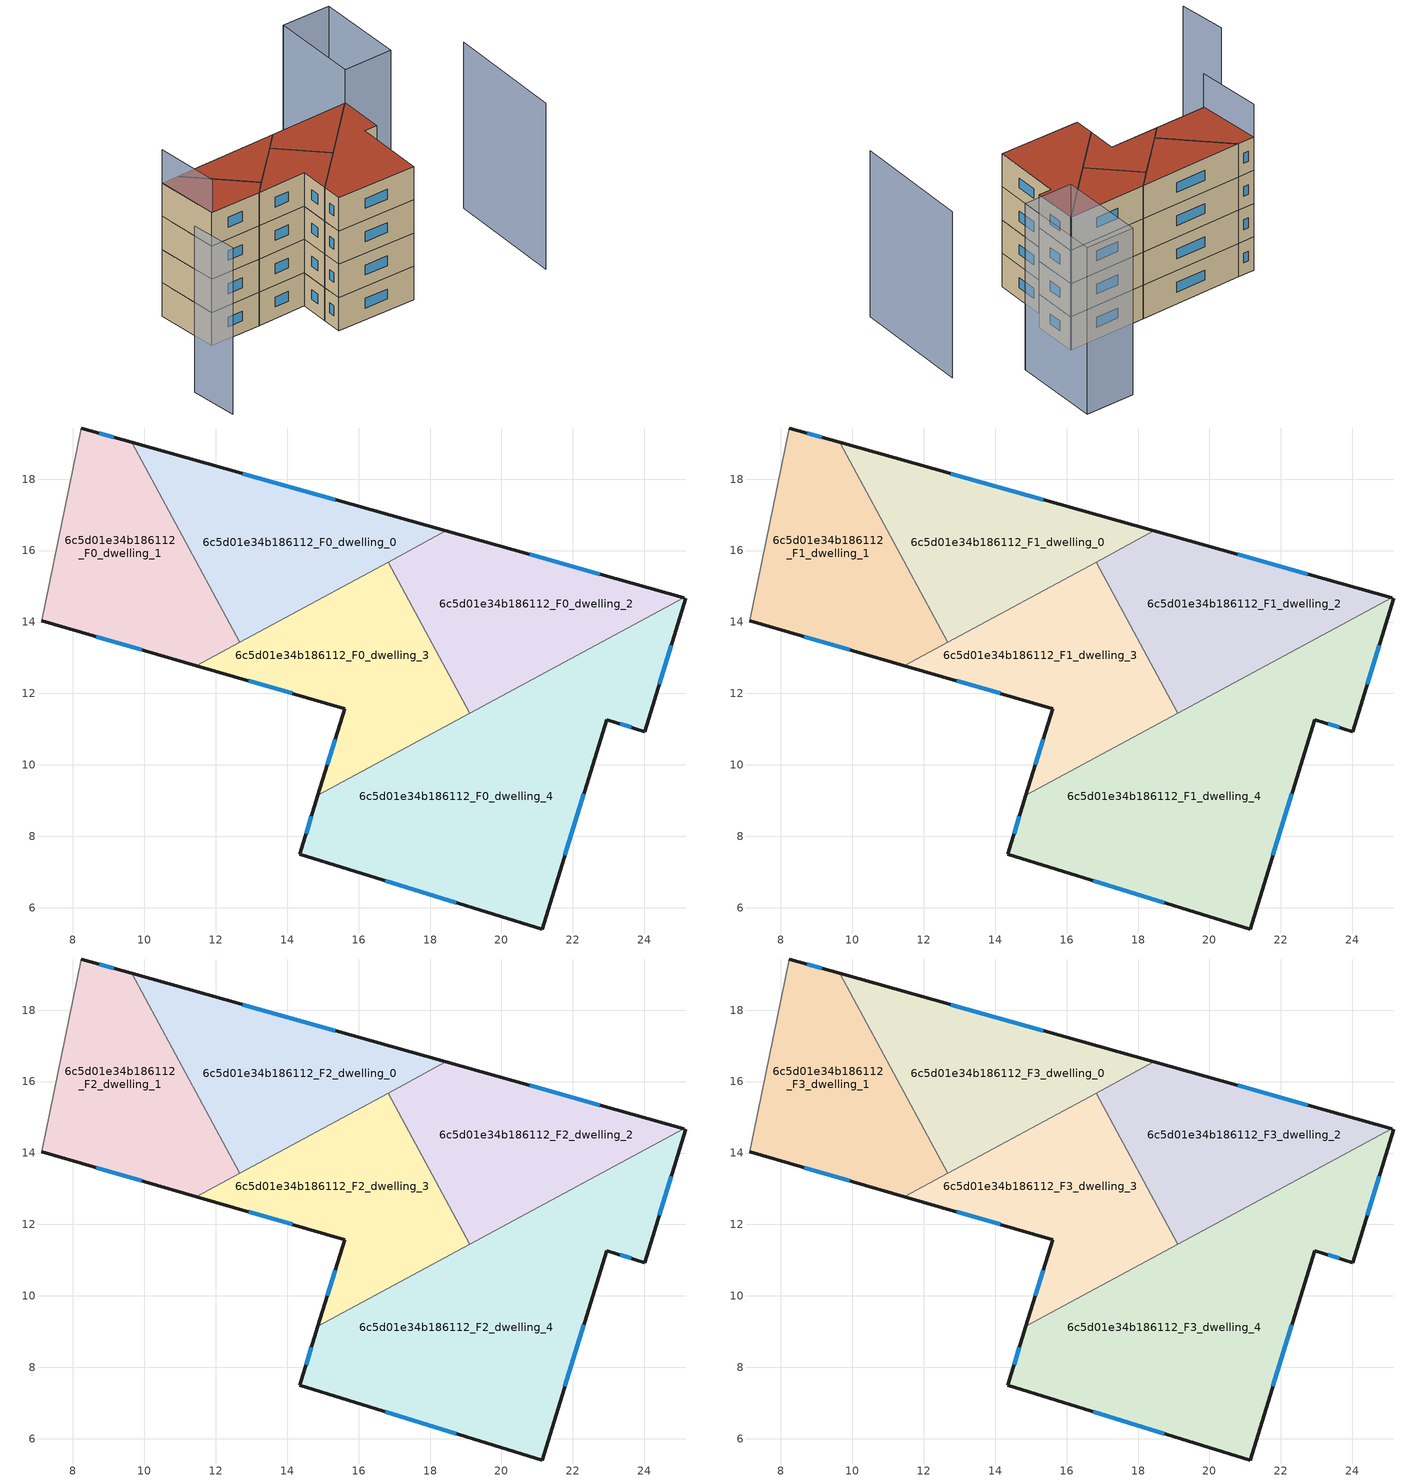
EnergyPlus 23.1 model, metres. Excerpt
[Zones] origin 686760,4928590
6c5d01e34b186112_F0_dwelling_0
 floor ground (EU_floor_Construction): 18.44,16.55 12.67,13.44 9.65,19.03 z0
 wall outside (EU_wall_Construction): 18.44,16.55 9.65,19.03 z0:3
 wall to 6c5d01e34b186112_F0_dwelling_3 (EU_wall_Construction): 12.67,13.44 16.82,15.68 z0:3
 wall to 6c5d01e34b186112_F0_dwelling_1 (EU_wall_Construction): 9.65,19.03 12.67,13.44 z0:3
 wall to 6c5d01e34b186112_F0_dwelling_2 (EU_wall_Construction): 16.82,15.68 18.44,16.55 z0:3
 window (EU_Window_Construction): 15.34,17.43 12.76,18.16 z1.06:1.94
6c5d01e34b186112_F0_dwelling_1
 floor ground (EU_floor_Construction): 9.65,19.03 12.67,13.44 11.45,12.78 7.13,14.03 8.23,19.43 z0
 wall outside (EU_wall_Construction): 9.65,19.03 8.23,19.43 / 7.13,14.03 11.45,12.78 z0:3
 wall adiabatic (EU_wall_Construction): 8.23,19.43 7.13,14.03 z0:3
 wall to 6c5d01e34b186112_F0_dwelling_3 (EU_wall_Construction): 11.45,12.78 12.67,13.44 z0:3
 window (EU_Window_Construction): 9.15,19.17 8.73,19.29 / 8.66,13.59 9.92,13.22 z1.06:1.94
6c5d01e34b186112_F0_dwelling_2
 floor ground (EU_floor_Construction): 25.11,14.68 19.11,11.44 16.82,15.68 18.44,16.55 z0
 wall outside (EU_wall_Construction): 25.11,14.68 18.44,16.55 z0:3
 wall to 6c5d01e34b186112_F0_dwelling_3 (EU_wall_Construction): 16.82,15.68 19.11,11.44 z0:3
 wall to 6c5d01e34b186112_F0_dwelling_4 (EU_wall_Construction): 19.11,11.44 25.11,14.68 z0:3
 window (EU_Window_Construction): 22.75,15.34 20.8,15.89 z1.06:1.94
6c5d01e34b186112_F0_dwelling_3
 floor ground (EU_floor_Construction): 16.82,15.68 19.11,11.44 14.86,9.14 15.61,11.57 11.45,12.78 z0
 wall outside (EU_wall_Construction): 11.45,12.78 15.61,11.57 14.86,9.14 z0:3
 wall to 6c5d01e34b186112_F0_dwelling_4 (EU_wall_Construction): 14.86,9.14 19.11,11.44 z0:3
 window (EU_Window_Construction): 15.34,10.71 15.12,10 / 12.92,12.35 14.14,12 z1.06:1.94
6c5d01e34b186112_F0_dwelling_4
 floor ground (EU_floor_Construction): 25.16,14.66 24.02,10.93 22.95,11.26 21.14,5.4 14.35,7.49 14.86,9.14 25.11,14.68 z0
 wall outside (EU_wall_Construction): 14.86,9.14 14.35,7.49 21.14,5.4 22.95,11.26 24.02,10.93 25.16,14.66 z0:3
 wall adiabatic (EU_wall_Construction): 25.16,14.66 25.11,14.68 z0:3
 window (EU_Window_Construction): 16.75,6.75 18.74,6.14 / 14.68,8.56 14.53,8.08 / 24.42,12.25 24.76,13.35 / 23.33,11.15 23.64,11.05 / 21.78,7.47 22.31,9.19 z1.06:1.94
6c5d01e34b186112_F1_dwelling_0
 floor to 6c5d01e34b186112_F0_dwelling_0 (EU_floor_Construction): 18.44,16.55 12.67,13.44 9.65,19.03 z3
 wall outside (EU_wall_Construction): 18.44,16.55 9.65,19.03 z3:6
 wall to 6c5d01e34b186112_F1_dwelling_3 (EU_wall_Construction): 12.67,13.44 16.82,15.68 z3:6
 wall to 6c5d01e34b186112_F1_dwelling_1 (EU_wall_Construction): 9.65,19.03 12.67,13.44 z3:6
 wall to 6c5d01e34b186112_F1_dwelling_2 (EU_wall_Construction): 16.82,15.68 18.44,16.55 z3:6
 window (EU_Window_Construction): 15.34,17.43 12.76,18.16 z4.06:4.94
6c5d01e34b186112_F1_dwelling_1
 floor to 6c5d01e34b186112_F0_dwelling_1 (EU_floor_Construction): 9.65,19.03 12.67,13.44 11.45,12.78 7.13,14.03 8.23,19.43 z3
 wall outside (EU_wall_Construction): 9.65,19.03 8.23,19.43 / 7.13,14.03 11.45,12.78 z3:6
 wall adiabatic (EU_wall_Construction): 8.23,19.43 7.13,14.03 z3:6
 wall to 6c5d01e34b186112_F1_dwelling_3 (EU_wall_Construction): 11.45,12.78 12.67,13.44 z3:6
 window (EU_Window_Construction): 9.15,19.17 8.73,19.29 / 8.66,13.59 9.92,13.22 z4.06:4.94
6c5d01e34b186112_F1_dwelling_2
 floor to 6c5d01e34b186112_F0_dwelling_2 (EU_floor_Construction): 25.11,14.68 19.11,11.44 16.82,15.68 18.44,16.55 z3
 wall outside (EU_wall_Construction): 25.11,14.68 18.44,16.55 z3:6
 wall to 6c5d01e34b186112_F1_dwelling_3 (EU_wall_Construction): 16.82,15.68 19.11,11.44 z3:6
 wall to 6c5d01e34b186112_F1_dwelling_4 (EU_wall_Construction): 19.11,11.44 25.11,14.68 z3:6
 window (EU_Window_Construction): 22.75,15.34 20.8,15.89 z4.06:4.94
6c5d01e34b186112_F1_dwelling_3
 floor to 6c5d01e34b186112_F0_dwelling_3 (EU_floor_Construction): 16.82,15.68 19.11,11.44 14.86,9.14 15.61,11.57 11.45,12.78 z3
 wall outside (EU_wall_Construction): 11.45,12.78 15.61,11.57 14.86,9.14 z3:6
 wall to 6c5d01e34b186112_F1_dwelling_4 (EU_wall_Construction): 14.86,9.14 19.11,11.44 z3:6
 window (EU_Window_Construction): 15.34,10.71 15.12,10 / 12.92,12.35 14.14,12 z4.06:4.94
6c5d01e34b186112_F1_dwelling_4
 floor to 6c5d01e34b186112_F0_dwelling_4 (EU_floor_Construction): 25.16,14.66 24.02,10.93 22.95,11.26 21.14,5.4 14.35,7.49 14.86,9.14 25.11,14.68 z3
 wall outside (EU_wall_Construction): 14.86,9.14 14.35,7.49 21.14,5.4 22.95,11.26 24.02,10.93 25.16,14.66 z3:6
 wall adiabatic (EU_wall_Construction): 25.16,14.66 25.11,14.68 z3:6
 window (EU_Window_Construction): 16.75,6.75 18.74,6.14 / 14.68,8.56 14.53,8.08 / 24.42,12.25 24.76,13.35 / 23.33,11.15 23.64,11.05 / 21.78,7.47 22.31,9.19 z4.06:4.94
6c5d01e34b186112_F2_dwelling_0
 floor to 6c5d01e34b186112_F1_dwelling_0 (EU_floor_Construction): 18.44,16.55 12.67,13.44 9.65,19.03 z6
 wall outside (EU_wall_Construction): 18.44,16.55 9.65,19.03 z6:9
 wall to 6c5d01e34b186112_F2_dwelling_3 (EU_wall_Construction): 12.67,13.44 16.82,15.68 z6:9
 wall to 6c5d01e34b186112_F2_dwelling_1 (EU_wall_Construction): 9.65,19.03 12.67,13.44 z6:9
 wall to 6c5d01e34b186112_F2_dwelling_2 (EU_wall_Construction): 16.82,15.68 18.44,16.55 z6:9
 window (EU_Window_Construction): 15.34,17.43 12.76,18.16 z7.06:7.94
6c5d01e34b186112_F2_dwelling_1
 floor to 6c5d01e34b186112_F1_dwelling_1 (EU_floor_Construction): 9.65,19.03 12.67,13.44 11.45,12.78 7.13,14.03 8.23,19.43 z6
 wall outside (EU_wall_Construction): 9.65,19.03 8.23,19.43 / 7.13,14.03 11.45,12.78 z6:9
 wall adiabatic (EU_wall_Construction): 8.23,19.43 7.13,14.03 z6:9
 wall to 6c5d01e34b186112_F2_dwelling_3 (EU_wall_Construction): 11.45,12.78 12.67,13.44 z6:9
 window (EU_Window_Construction): 9.15,19.17 8.73,19.29 / 8.66,13.59 9.92,13.22 z7.06:7.94
6c5d01e34b186112_F2_dwelling_2
 floor to 6c5d01e34b186112_F1_dwelling_2 (EU_floor_Construction): 25.11,14.68 19.11,11.44 16.82,15.68 18.44,16.55 z6
 wall outside (EU_wall_Construction): 25.11,14.68 18.44,16.55 z6:9
 wall to 6c5d01e34b186112_F2_dwelling_3 (EU_wall_Construction): 16.82,15.68 19.11,11.44 z6:9
 wall to 6c5d01e34b186112_F2_dwelling_4 (EU_wall_Construction): 19.11,11.44 25.11,14.68 z6:9
 window (EU_Window_Construction): 22.75,15.34 20.8,15.89 z7.06:7.94
6c5d01e34b186112_F2_dwelling_3
 floor to 6c5d01e34b186112_F1_dwelling_3 (EU_floor_Construction): 16.82,15.68 19.11,11.44 14.86,9.14 15.61,11.57 11.45,12.78 z6
 wall outside (EU_wall_Construction): 11.45,12.78 15.61,11.57 14.86,9.14 z6:9
 wall to 6c5d01e34b186112_F2_dwelling_4 (EU_wall_Construction): 14.86,9.14 19.11,11.44 z6:9
 window (EU_Window_Construction): 15.34,10.71 15.12,10 / 12.92,12.35 14.14,12 z7.06:7.94
6c5d01e34b186112_F2_dwelling_4
 floor to 6c5d01e34b186112_F1_dwelling_4 (EU_floor_Construction): 25.16,14.66 24.02,10.93 22.95,11.26 21.14,5.4 14.35,7.49 14.86,9.14 25.11,14.68 z6
 wall outside (EU_wall_Construction): 14.86,9.14 14.35,7.49 21.14,5.4 22.95,11.26 24.02,10.93 25.16,14.66 z6:9
 wall adiabatic (EU_wall_Construction): 25.16,14.66 25.11,14.68 z6:9
 window (EU_Window_Construction): 16.75,6.75 18.74,6.14 / 14.68,8.56 14.53,8.08 / 24.42,12.25 24.76,13.35 / 23.33,11.15 23.64,11.05 / 21.78,7.47 22.31,9.19 z7.06:7.94
6c5d01e34b186112_F3_dwelling_0
 floor to 6c5d01e34b186112_F2_dwelling_0 (EU_floor_Construction): 18.44,16.55 12.67,13.44 9.65,19.03 z9
 wall outside (EU_wall_Construction): 18.44,16.55 9.65,19.03 z9:12
 wall to 6c5d01e34b186112_F3_dwelling_3 (EU_wall_Construction): 12.67,13.44 16.82,15.68 z9:12
 wall to 6c5d01e34b186112_F3_dwelling_1 (EU_wall_Construction): 9.65,19.03 12.67,13.44 z9:12
 wall to 6c5d01e34b186112_F3_dwelling_2 (EU_wall_Construction): 16.82,15.68 18.44,16.55 z9:12
 window (EU_Window_Construction): 15.34,17.43 12.76,18.16 z10.06:10.94
 roof outside (EU_roof_Construction): 18.44,16.55 9.65,19.03 12.67,13.44 z12
6c5d01e34b186112_F3_dwelling_1
 floor to 6c5d01e34b186112_F2_dwelling_1 (EU_floor_Construction): 9.65,19.03 12.67,13.44 11.45,12.78 7.13,14.03 8.23,19.43 z9
 wall outside (EU_wall_Construction): 9.65,19.03 8.23,19.43 / 7.13,14.03 11.45,12.78 z9:12
 wall adiabatic (EU_wall_Construction): 8.23,19.43 7.13,14.03 z9:12
 wall to 6c5d01e34b186112_F3_dwelling_3 (EU_wall_Construction): 11.45,12.78 12.67,13.44 z9:12
 window (EU_Window_Construction): 9.15,19.17 8.73,19.29 / 8.66,13.59 9.92,13.22 z10.06:10.94
 roof outside (EU_roof_Construction): 12.67,13.44 9.65,19.03 8.23,19.43 7.13,14.03 11.45,12.78 z12
6c5d01e34b186112_F3_dwelling_2
 floor to 6c5d01e34b186112_F2_dwelling_2 (EU_floor_Construction): 25.11,14.68 19.11,11.44 16.82,15.68 18.44,16.55 z9
 wall outside (EU_wall_Construction): 25.11,14.68 18.44,16.55 z9:12
 wall to 6c5d01e34b186112_F3_dwelling_3 (EU_wall_Construction): 16.82,15.68 19.11,11.44 z9:12
 wall to 6c5d01e34b186112_F3_dwelling_4 (EU_wall_Construction): 19.11,11.44 25.11,14.68 z9:12
 window (EU_Window_Construction): 22.75,15.34 20.8,15.89 z10.06:10.94
 roof outside (EU_roof_Construction): 25.11,14.68 18.44,16.55 16.82,15.68 19.11,11.44 z12
6c5d01e34b186112_F3_dwelling_3
 floor to 6c5d01e34b186112_F2_dwelling_3 (EU_floor_Construction): 16.82,15.68 19.11,11.44 14.86,9.14 15.61,11.57 11.45,12.78 z9
 wall outside (EU_wall_Construction): 11.45,12.78 15.61,11.57 14.86,9.14 z9:12
 wall to 6c5d01e34b186112_F3_dwelling_4 (EU_wall_Construction): 14.86,9.14 19.11,11.44 z9:12
 window (EU_Window_Construction): 15.34,10.71 15.12,10 / 12.92,12.35 14.14,12 z10.06:10.94
 roof outside (EU_roof_Construction): 19.11,11.44 16.82,15.68 11.45,12.78 15.61,11.57 14.86,9.14 z12
6c5d01e34b186112_F3_dwelling_4
 floor to 6c5d01e34b186112_F2_dwelling_4 (EU_floor_Construction): 25.16,14.66 24.02,10.93 22.95,11.26 21.14,5.4 14.35,7.49 14.86,9.14 25.11,14.68 z9
 wall outside (EU_wall_Construction): 14.86,9.14 14.35,7.49 21.14,5.4 22.95,11.26 24.02,10.93 25.16,14.66 z9:12
 wall adiabatic (EU_wall_Construction): 25.16,14.66 25.11,14.68 z9:12
 window (EU_Window_Construction): 16.75,6.75 18.74,6.14 / 14.68,8.56 14.53,8.08 / 24.42,12.25 24.76,13.35 / 23.33,11.15 23.64,11.05 / 21.78,7.47 22.31,9.19 z10.06:10.94
 roof outside (EU_roof_Construction): 21.14,5.4 22.95,11.26 24.02,10.93 25.16,14.66 25.11,14.68 14.86,9.14 14.35,7.49 z12
shading: 30.29,-0.22 33.41,9.62 / 1.24,11.34 0.53,7.3 / 8.25,19.44 7.12,14 / 31.44,20.77 29.3,13.45 / 29.3,13.45 25.16,14.66 / 25.16,14.66 27.29,21.98 / 27.29,21.98 31.44,20.77 z0:15
[Building]
EU S2 Campaign: North Axis=0; Terrain=City; Solar Distribution=FullExterior
[Site:Location]
Bologna: Latitude=44.5; Longitude=11.25; Time Zone=1; Elevation=37
[SizingPeriod:WeatherFileDays]
AnnualSizingPeriod: Begin Month=1; Begin Day of Month=1; End Month=12; End Day of Month=31; Day of Week for Start Day=Monday; Use Weather File Daylight Saving Period=No; Use Weather File Rain and Snow Indicators=No
[MATERIAL]
EU_InternalMass_Material: Roughness=MediumRough; Thickness=0.1; Conductivity=1; Density=1800; Specific Heat=900; Thermal Absorptance=0.9; Solar Absorptance=0.7; Visible Absorptance=0.7
[MATERIAL:NOMASS] Roughness=MediumRough; Thermal Absorptance=0.9; Solar Absorptance=0.7; Visible Absorptance=0.7
Name | Thermal Resistance
EU_wall_NoMass | 0.781309
EU_roof_NoMass | 0.418499
EU_floor_NoMass | 0.563442
[WINDOWMATERIAL:SIMPLEGLAZINGSYSTEM]
EU_Window_SimpleGlazing: UFactor=4.32879; Solar Heat Gain Coefficient=0.85; Visible Transmittance=0.85
[CONSTRUCTION]
EU_wall_Construction: EU_wall_NoMass
EU_roof_Construction: EU_roof_NoMass
EU_floor_Construction: EU_floor_NoMass
EU_InternalMass_Construction: EU_InternalMass_Material
EU_Window_Construction: EU_Window_SimpleGlazing
[ZONE] Type=1; Multiplier=1; Ceiling Height=autocalculate; Floor Area=autocalculate; Part of Total Floor Area=Yes
Name | Volume
6c5d01e34b186112_F0_dwelling_0; 6c5d01e34b186112_F1_dwelling_0; 6c5d01e34b186112_F2_dwelling_0; 6c5d01e34b186112_F3_dwelling_0 | 62.5613
6c5d01e34b186112_F0_dwelling_1 | 62.5642
6c5d01e34b186112_F1_dwelling_1; 6c5d01e34b186112_F2_dwelling_1; 6c5d01e34b186112_F3_dwelling_1; 6c5d01e34b186112_F0_dwelling_2; 6c5d01e34b186112_F1_dwelling_2; 6c5d01e34b186112_F2_dwelling_2; 6c5d01e34b186112_F3_dwelling_2 | 62.5649
6c5d01e34b186112_F0_dwelling_3; 6c5d01e34b186112_F1_dwelling_3; 6c5d01e34b186112_F2_dwelling_3; 6c5d01e34b186112_F3_dwelling_3 | 62.5715
6c5d01e34b186112_F0_dwelling_4; 6c5d01e34b186112_F1_dwelling_4; 6c5d01e34b186112_F2_dwelling_4; 6c5d01e34b186112_F3_dwelling_4 | 125.159
[INTERNALMASS] Construction=EU_InternalMass_Construction
Name | Zone or ZoneList | Surface Area
6c5d01e34b186112_F0_dwelling_0_EU_InternalMass | 6c5d01e34b186112_F0_dwelling_0 | 20.8538
6c5d01e34b186112_F0_dwelling_1_EU_InternalMass | 6c5d01e34b186112_F0_dwelling_1 | 20.8548
6c5d01e34b186112_F0_dwelling_2_EU_InternalMass | 6c5d01e34b186112_F0_dwelling_2 | 20.8575
6c5d01e34b186112_F0_dwelling_3_EU_InternalMass | 6c5d01e34b186112_F0_dwelling_3 | 20.8593
6c5d01e34b186112_F0_dwelling_4_EU_InternalMass | 6c5d01e34b186112_F0_dwelling_4 | 41.7194
6c5d01e34b186112_F1_dwelling_0_EU_InternalMass | 6c5d01e34b186112_F1_dwelling_0 | 20.8538
6c5d01e34b186112_F1_dwelling_1_EU_InternalMass | 6c5d01e34b186112_F1_dwelling_1 | 20.8548
6c5d01e34b186112_F1_dwelling_2_EU_InternalMass | 6c5d01e34b186112_F1_dwelling_2 | 20.8575
6c5d01e34b186112_F1_dwelling_3_EU_InternalMass | 6c5d01e34b186112_F1_dwelling_3 | 20.8593
6c5d01e34b186112_F1_dwelling_4_EU_InternalMass | 6c5d01e34b186112_F1_dwelling_4 | 41.7194
6c5d01e34b186112_F2_dwelling_0_EU_InternalMass | 6c5d01e34b186112_F2_dwelling_0 | 20.8538
6c5d01e34b186112_F2_dwelling_1_EU_InternalMass | 6c5d01e34b186112_F2_dwelling_1 | 20.8548
6c5d01e34b186112_F2_dwelling_2_EU_InternalMass | 6c5d01e34b186112_F2_dwelling_2 | 20.8575
6c5d01e34b186112_F2_dwelling_3_EU_InternalMass | 6c5d01e34b186112_F2_dwelling_3 | 20.8593
6c5d01e34b186112_F2_dwelling_4_EU_InternalMass | 6c5d01e34b186112_F2_dwelling_4 | 41.7194
6c5d01e34b186112_F3_dwelling_0_EU_InternalMass | 6c5d01e34b186112_F3_dwelling_0 | 20.8538
6c5d01e34b186112_F3_dwelling_1_EU_InternalMass | 6c5d01e34b186112_F3_dwelling_1 | 20.8548
6c5d01e34b186112_F3_dwelling_2_EU_InternalMass | 6c5d01e34b186112_F3_dwelling_2 | 20.8575
6c5d01e34b186112_F3_dwelling_3_EU_InternalMass | 6c5d01e34b186112_F3_dwelling_3 | 20.8593
6c5d01e34b186112_F3_dwelling_4_EU_InternalMass | 6c5d01e34b186112_F3_dwelling_4 | 41.7194
[OTHEREQUIPMENT] Fuel Type=Electricity; Design Level Calculation Method=Watts/Area; Power per Zone Floor Area=1; Fraction Latent=0; Fraction Radiant=0; Fraction Lost=0; Carbon Dioxide Generation Rate=0; EndUse Subcategory=EU_Step8_InternalGains
Name | Zone or ZoneList or Space or SpaceList | Schedule
EU_Step8_InternalGain_6c5d01e34b186112_F0_dwelling_0_f000 | 6c5d01e34b186112_F0_dwelling_0 | EU_Step8_GainSchedule_6c5d01e34b186112_F0_dwelling_0_f000
EU_Step8_InternalGain_6c5d01e34b186112_F0_dwelling_1_f000 | 6c5d01e34b186112_F0_dwelling_1 | EU_Step8_GainSchedule_6c5d01e34b186112_F0_dwelling_1_f000
EU_Step8_InternalGain_6c5d01e34b186112_F0_dwelling_2_f000 | 6c5d01e34b186112_F0_dwelling_2 | EU_Step8_GainSchedule_6c5d01e34b186112_F0_dwelling_2_f000
EU_Step8_InternalGain_6c5d01e34b186112_F0_dwelling_3_f000 | 6c5d01e34b186112_F0_dwelling_3 | EU_Step8_GainSchedule_6c5d01e34b186112_F0_dwelling_3_f000
EU_Step8_InternalGain_6c5d01e34b186112_F0_dwelling_4_f000 | 6c5d01e34b186112_F0_dwelling_4 | EU_Step8_GainSchedule_6c5d01e34b186112_F0_dwelling_4_f000
EU_Step8_InternalGain_6c5d01e34b186112_F1_dwelling_0_f000 | 6c5d01e34b186112_F1_dwelling_0 | EU_Step8_GainSchedule_6c5d01e34b186112_F1_dwelling_0_f000
EU_Step8_InternalGain_6c5d01e34b186112_F1_dwelling_1_f000 | 6c5d01e34b186112_F1_dwelling_1 | EU_Step8_GainSchedule_6c5d01e34b186112_F1_dwelling_1_f000
EU_Step8_InternalGain_6c5d01e34b186112_F1_dwelling_2_f000 | 6c5d01e34b186112_F1_dwelling_2 | EU_Step8_GainSchedule_6c5d01e34b186112_F1_dwelling_2_f000
EU_Step8_InternalGain_6c5d01e34b186112_F1_dwelling_3_f000 | 6c5d01e34b186112_F1_dwelling_3 | EU_Step8_GainSchedule_6c5d01e34b186112_F1_dwelling_3_f000
EU_Step8_InternalGain_6c5d01e34b186112_F1_dwelling_4_f000 | 6c5d01e34b186112_F1_dwelling_4 | EU_Step8_GainSchedule_6c5d01e34b186112_F1_dwelling_4_f000
EU_Step8_InternalGain_6c5d01e34b186112_F2_dwelling_0_f000 | 6c5d01e34b186112_F2_dwelling_0 | EU_Step8_GainSchedule_6c5d01e34b186112_F2_dwelling_0_f000
EU_Step8_InternalGain_6c5d01e34b186112_F2_dwelling_1_f000 | 6c5d01e34b186112_F2_dwelling_1 | EU_Step8_GainSchedule_6c5d01e34b186112_F2_dwelling_1_f000
EU_Step8_InternalGain_6c5d01e34b186112_F2_dwelling_2_f000 | 6c5d01e34b186112_F2_dwelling_2 | EU_Step8_GainSchedule_6c5d01e34b186112_F2_dwelling_2_f000
EU_Step8_InternalGain_6c5d01e34b186112_F2_dwelling_3_f000 | 6c5d01e34b186112_F2_dwelling_3 | EU_Step8_GainSchedule_6c5d01e34b186112_F2_dwelling_3_f000
EU_Step8_InternalGain_6c5d01e34b186112_F2_dwelling_4_f000 | 6c5d01e34b186112_F2_dwelling_4 | EU_Step8_GainSchedule_6c5d01e34b186112_F2_dwelling_4_f000
EU_Step8_InternalGain_6c5d01e34b186112_F3_dwelling_0_f000 | 6c5d01e34b186112_F3_dwelling_0 | EU_Step8_GainSchedule_6c5d01e34b186112_F3_dwelling_0_f000
EU_Step8_InternalGain_6c5d01e34b186112_F3_dwelling_1_f000 | 6c5d01e34b186112_F3_dwelling_1 | EU_Step8_GainSchedule_6c5d01e34b186112_F3_dwelling_1_f000
EU_Step8_InternalGain_6c5d01e34b186112_F3_dwelling_2_f000 | 6c5d01e34b186112_F3_dwelling_2 | EU_Step8_GainSchedule_6c5d01e34b186112_F3_dwelling_2_f000
EU_Step8_InternalGain_6c5d01e34b186112_F3_dwelling_3_f000 | 6c5d01e34b186112_F3_dwelling_3 | EU_Step8_GainSchedule_6c5d01e34b186112_F3_dwelling_3_f000
EU_Step8_InternalGain_6c5d01e34b186112_F3_dwelling_4_f000 | 6c5d01e34b186112_F3_dwelling_4 | EU_Step8_GainSchedule_6c5d01e34b186112_F3_dwelling_4_f000
[ZONEVENTILATION:DESIGNFLOWRATE] Schedule=EU_AlwaysOn; Design Flow Rate Calculation Method=AirChanges/Hour; Air Changes per Hour=0.692607; Ventilation Type=Natural; Fan Pressure Rise=0; Fan Total Efficiency=1; Constant Term Coefficient=1; Temperature Term Coefficient=0; Velocity Term Coefficient=0; Velocity Squared Term Coefficient=0; Minimum Indoor Temperature=-100; Maximum Indoor Temperature=100; Delta Temperature=-100; Minimum Outdoor Temperature=-100; Maximum Outdoor Temperature=100; Maximum Wind Speed=40
Name | Zone or ZoneList or Space or SpaceList
EU_ConstantAir_6c5d01e34b186112_F0_dwelling_0 | 6c5d01e34b186112_F0_dwelling_0
EU_ConstantAir_6c5d01e34b186112_F0_dwelling_1 | 6c5d01e34b186112_F0_dwelling_1
EU_ConstantAir_6c5d01e34b186112_F0_dwelling_2 | 6c5d01e34b186112_F0_dwelling_2
EU_ConstantAir_6c5d01e34b186112_F0_dwelling_3 | 6c5d01e34b186112_F0_dwelling_3
EU_ConstantAir_6c5d01e34b186112_F0_dwelling_4 | 6c5d01e34b186112_F0_dwelling_4
EU_ConstantAir_6c5d01e34b186112_F1_dwelling_0 | 6c5d01e34b186112_F1_dwelling_0
EU_ConstantAir_6c5d01e34b186112_F1_dwelling_1 | 6c5d01e34b186112_F1_dwelling_1
EU_ConstantAir_6c5d01e34b186112_F1_dwelling_2 | 6c5d01e34b186112_F1_dwelling_2
EU_ConstantAir_6c5d01e34b186112_F1_dwelling_3 | 6c5d01e34b186112_F1_dwelling_3
EU_ConstantAir_6c5d01e34b186112_F1_dwelling_4 | 6c5d01e34b186112_F1_dwelling_4
EU_ConstantAir_6c5d01e34b186112_F2_dwelling_0 | 6c5d01e34b186112_F2_dwelling_0
EU_ConstantAir_6c5d01e34b186112_F2_dwelling_1 | 6c5d01e34b186112_F2_dwelling_1
EU_ConstantAir_6c5d01e34b186112_F2_dwelling_2 | 6c5d01e34b186112_F2_dwelling_2
EU_ConstantAir_6c5d01e34b186112_F2_dwelling_3 | 6c5d01e34b186112_F2_dwelling_3
EU_ConstantAir_6c5d01e34b186112_F2_dwelling_4 | 6c5d01e34b186112_F2_dwelling_4
EU_ConstantAir_6c5d01e34b186112_F3_dwelling_0 | 6c5d01e34b186112_F3_dwelling_0
EU_ConstantAir_6c5d01e34b186112_F3_dwelling_1 | 6c5d01e34b186112_F3_dwelling_1
EU_ConstantAir_6c5d01e34b186112_F3_dwelling_2 | 6c5d01e34b186112_F3_dwelling_2
EU_ConstantAir_6c5d01e34b186112_F3_dwelling_3 | 6c5d01e34b186112_F3_dwelling_3
EU_ConstantAir_6c5d01e34b186112_F3_dwelling_4 | 6c5d01e34b186112_F3_dwelling_4
[HVACTEMPLATE:THERMOSTAT] Constant Heating Setpoint=20; Constant Cooling Setpoint=50
EU_HeatOnly_6c5d01e34b186112_F0_dwelling_0; EU_HeatOnly_6c5d01e34b186112_F0_dwelling_1; EU_HeatOnly_6c5d01e34b186112_F0_dwelling_2; EU_HeatOnly_6c5d01e34b186112_F0_dwelling_3; EU_HeatOnly_6c5d01e34b186112_F0_dwelling_4; EU_HeatOnly_6c5d01e34b186112_F1_dwelling_0; EU_HeatOnly_6c5d01e34b186112_F1_dwelling_1; EU_HeatOnly_6c5d01e34b186112_F1_dwelling_2; EU_HeatOnly_6c5d01e34b186112_F1_dwelling_3; EU_HeatOnly_6c5d01e34b186112_F1_dwelling_4; EU_HeatOnly_6c5d01e34b186112_F2_dwelling_0; EU_HeatOnly_6c5d01e34b186112_F2_dwelling_1; EU_HeatOnly_6c5d01e34b186112_F2_dwelling_2; EU_HeatOnly_6c5d01e34b186112_F2_dwelling_3; EU_HeatOnly_6c5d01e34b186112_F2_dwelling_4; EU_HeatOnly_6c5d01e34b186112_F3_dwelling_0; EU_HeatOnly_6c5d01e34b186112_F3_dwelling_1; EU_HeatOnly_6c5d01e34b186112_F3_dwelling_2; EU_HeatOnly_6c5d01e34b186112_F3_dwelling_3; EU_HeatOnly_6c5d01e34b186112_F3_dwelling_4
[HVACTEMPLATE:ZONE:IDEALLOADSAIRSYSTEM] System Availability Schedule=EU_AlwaysOn; Maximum Heating Supply Air Temperature=50; Minimum Cooling Supply Air Temperature=13; Maximum Heating Supply Air Humidity Ratio=0.0156; Minimum Cooling Supply Air Humidity Ratio=0.0077; Heating Limit=NoLimit; Cooling Limit=NoLimit; Heating Availability Schedule=EU_AlwaysOn; Cooling Availability Schedule=EU_CoolingOff; Dehumidification Control Type=ConstantSensibleHeatRatio; Cooling Sensible Heat Ratio=0.7; Dehumidification Setpoint=60; Humidification Control Type=None; Humidification Setpoint=30; Outdoor Air Method=None; Outdoor Air Flow Rate per Person=0.00944; Outdoor Air Flow Rate per Zone Floor Area=0; Outdoor Air Flow Rate per Zone=0; Demand Controlled Ventilation Type=None; Outdoor Air Economizer Type=NoEconomizer; Heat Recovery Type=None; Sensible Heat Recovery Effectiveness=0.7; Latent Heat Recovery Effectiveness=0.65
Name | Template Thermostat
6c5d01e34b186112_F0_dwelling_0 | EU_HeatOnly_6c5d01e34b186112_F0_dwelling_0
6c5d01e34b186112_F0_dwelling_1 | EU_HeatOnly_6c5d01e34b186112_F0_dwelling_1
6c5d01e34b186112_F0_dwelling_2 | EU_HeatOnly_6c5d01e34b186112_F0_dwelling_2
6c5d01e34b186112_F0_dwelling_3 | EU_HeatOnly_6c5d01e34b186112_F0_dwelling_3
6c5d01e34b186112_F0_dwelling_4 | EU_HeatOnly_6c5d01e34b186112_F0_dwelling_4
6c5d01e34b186112_F1_dwelling_0 | EU_HeatOnly_6c5d01e34b186112_F1_dwelling_0
6c5d01e34b186112_F1_dwelling_1 | EU_HeatOnly_6c5d01e34b186112_F1_dwelling_1
6c5d01e34b186112_F1_dwelling_2 | EU_HeatOnly_6c5d01e34b186112_F1_dwelling_2
6c5d01e34b186112_F1_dwelling_3 | EU_HeatOnly_6c5d01e34b186112_F1_dwelling_3
6c5d01e34b186112_F1_dwelling_4 | EU_HeatOnly_6c5d01e34b186112_F1_dwelling_4
6c5d01e34b186112_F2_dwelling_0 | EU_HeatOnly_6c5d01e34b186112_F2_dwelling_0
6c5d01e34b186112_F2_dwelling_1 | EU_HeatOnly_6c5d01e34b186112_F2_dwelling_1
6c5d01e34b186112_F2_dwelling_2 | EU_HeatOnly_6c5d01e34b186112_F2_dwelling_2
6c5d01e34b186112_F2_dwelling_3 | EU_HeatOnly_6c5d01e34b186112_F2_dwelling_3
6c5d01e34b186112_F2_dwelling_4 | EU_HeatOnly_6c5d01e34b186112_F2_dwelling_4
6c5d01e34b186112_F3_dwelling_0 | EU_HeatOnly_6c5d01e34b186112_F3_dwelling_0
6c5d01e34b186112_F3_dwelling_1 | EU_HeatOnly_6c5d01e34b186112_F3_dwelling_1
6c5d01e34b186112_F3_dwelling_2 | EU_HeatOnly_6c5d01e34b186112_F3_dwelling_2
6c5d01e34b186112_F3_dwelling_3 | EU_HeatOnly_6c5d01e34b186112_F3_dwelling_3
6c5d01e34b186112_F3_dwelling_4 | EU_HeatOnly_6c5d01e34b186112_F3_dwelling_4
[SIZING:ZONE] Zone Cooling Design Supply Air Temperature Input Method=SupplyAirTemperature; Zone Cooling Design Supply Air Temperature=13; Zone Heating Design Supply Air Temperature Input Method=SupplyAirTemperature; Zone Heating Design Supply Air Temperature=50; Zone Cooling Design Supply Air Humidity Ratio=0.008; Zone Heating Design Supply Air Humidity Ratio=0.008; Cooling Design Air Flow Method=DesignDay; Cooling Design Air Flow Rate=0; Cooling Minimum Air Flow per Zone Floor Area=0.000762; Cooling Minimum Air Flow=0; Cooling Minimum Air Flow Fraction=0.2; Heating Design Air Flow Method=DesignDay; Heating Design Air Flow Rate=0; Heating Maximum Air Flow per Zone Floor Area=0.002032; Heating Maximum Air Flow=0.141576; Heating Maximum Air Flow Fraction=0.3; Account for Dedicated Outdoor Air System=No; Dedicated Outdoor Air System Control Strategy=NeutralSupplyAir; Dedicated Outdoor Air Low Setpoint Temperature for Design=autosize; Dedicated Outdoor Air High Setpoint Temperature for Design=autosize; Zone Load Sizing Method=Sensible Load Only No Latent Load; Zone Latent Cooling Design Supply Air Humidity Ratio Input Method=HumidityRatioDifference; Zone Cooling Design Supply Air Humidity Ratio Difference=0.005; Zone Latent Heating Design Supply Air Humidity Ratio Input Method=HumidityRatioDifference; Zone Humidification Design Supply Air Humidity Ratio Difference=0.005
6c5d01e34b186112_F0_dwelling_0; 6c5d01e34b186112_F0_dwelling_1; 6c5d01e34b186112_F0_dwelling_2; 6c5d01e34b186112_F0_dwelling_3; 6c5d01e34b186112_F0_dwelling_4; 6c5d01e34b186112_F1_dwelling_0; 6c5d01e34b186112_F1_dwelling_1; 6c5d01e34b186112_F1_dwelling_2; 6c5d01e34b186112_F1_dwelling_3; 6c5d01e34b186112_F1_dwelling_4; 6c5d01e34b186112_F2_dwelling_0; 6c5d01e34b186112_F2_dwelling_1; 6c5d01e34b186112_F2_dwelling_2; 6c5d01e34b186112_F2_dwelling_3; 6c5d01e34b186112_F2_dwelling_4; 6c5d01e34b186112_F3_dwelling_0; 6c5d01e34b186112_F3_dwelling_1; 6c5d01e34b186112_F3_dwelling_2; 6c5d01e34b186112_F3_dwelling_3; 6c5d01e34b186112_F3_dwelling_4
[SCHEDULE:CONSTANT]
Name | Hourly Value
EU_AlwaysOn | 1
EU_CoolingOff | 0
[SCHEDULE:FILE] Column Number=1; Rows to Skip at Top=0; Number of Hours of Data=8760; Column Separator=Comma; Interpolate to Timestep=No; Minutes per Item=60; Adjust Schedule for Daylight Savings=Yes
Name | File
EU_Step8_GainSchedule_6c5d01e34b186112_F0_dwelling_0_f000 | ../../schedules/6c5d01e34b186112/6c5d01e34b186112_F0_dwelling_0_f000_gain.csv
EU_Step8_GainSchedule_6c5d01e34b186112_F0_dwelling_1_f000 | ../../schedules/6c5d01e34b186112/6c5d01e34b186112_F0_dwelling_1_f000_gain.csv
EU_Step8_GainSchedule_6c5d01e34b186112_F0_dwelling_2_f000 | ../../schedules/6c5d01e34b186112/6c5d01e34b186112_F0_dwelling_2_f000_gain.csv
EU_Step8_GainSchedule_6c5d01e34b186112_F0_dwelling_3_f000 | ../../schedules/6c5d01e34b186112/6c5d01e34b186112_F0_dwelling_3_f000_gain.csv
EU_Step8_GainSchedule_6c5d01e34b186112_F0_dwelling_4_f000 | ../../schedules/6c5d01e34b186112/6c5d01e34b186112_F0_dwelling_4_f000_gain.csv
EU_Step8_GainSchedule_6c5d01e34b186112_F1_dwelling_0_f000 | ../../schedules/6c5d01e34b186112/6c5d01e34b186112_F1_dwelling_0_f000_gain.csv
EU_Step8_GainSchedule_6c5d01e34b186112_F1_dwelling_1_f000 | ../../schedules/6c5d01e34b186112/6c5d01e34b186112_F1_dwelling_1_f000_gain.csv
EU_Step8_GainSchedule_6c5d01e34b186112_F1_dwelling_2_f000 | ../../schedules/6c5d01e34b186112/6c5d01e34b186112_F1_dwelling_2_f000_gain.csv
EU_Step8_GainSchedule_6c5d01e34b186112_F1_dwelling_3_f000 | ../../schedules/6c5d01e34b186112/6c5d01e34b186112_F1_dwelling_3_f000_gain.csv
EU_Step8_GainSchedule_6c5d01e34b186112_F1_dwelling_4_f000 | ../../schedules/6c5d01e34b186112/6c5d01e34b186112_F1_dwelling_4_f000_gain.csv
EU_Step8_GainSchedule_6c5d01e34b186112_F2_dwelling_0_f000 | ../../schedules/6c5d01e34b186112/6c5d01e34b186112_F2_dwelling_0_f000_gain.csv
EU_Step8_GainSchedule_6c5d01e34b186112_F2_dwelling_1_f000 | ../../schedules/6c5d01e34b186112/6c5d01e34b186112_F2_dwelling_1_f000_gain.csv
EU_Step8_GainSchedule_6c5d01e34b186112_F2_dwelling_2_f000 | ../../schedules/6c5d01e34b186112/6c5d01e34b186112_F2_dwelling_2_f000_gain.csv
EU_Step8_GainSchedule_6c5d01e34b186112_F2_dwelling_3_f000 | ../../schedules/6c5d01e34b186112/6c5d01e34b186112_F2_dwelling_3_f000_gain.csv
EU_Step8_GainSchedule_6c5d01e34b186112_F2_dwelling_4_f000 | ../../schedules/6c5d01e34b186112/6c5d01e34b186112_F2_dwelling_4_f000_gain.csv
EU_Step8_GainSchedule_6c5d01e34b186112_F3_dwelling_0_f000 | ../../schedules/6c5d01e34b186112/6c5d01e34b186112_F3_dwelling_0_f000_gain.csv
EU_Step8_GainSchedule_6c5d01e34b186112_F3_dwelling_1_f000 | ../../schedules/6c5d01e34b186112/6c5d01e34b186112_F3_dwelling_1_f000_gain.csv
EU_Step8_GainSchedule_6c5d01e34b186112_F3_dwelling_2_f000 | ../../schedules/6c5d01e34b186112/6c5d01e34b186112_F3_dwelling_2_f000_gain.csv
EU_Step8_GainSchedule_6c5d01e34b186112_F3_dwelling_3_f000 | ../../schedules/6c5d01e34b186112/6c5d01e34b186112_F3_dwelling_3_f000_gain.csv
EU_Step8_GainSchedule_6c5d01e34b186112_F3_dwelling_4_f000 | ../../schedules/6c5d01e34b186112/6c5d01e34b186112_F3_dwelling_4_f000_gain.csv
